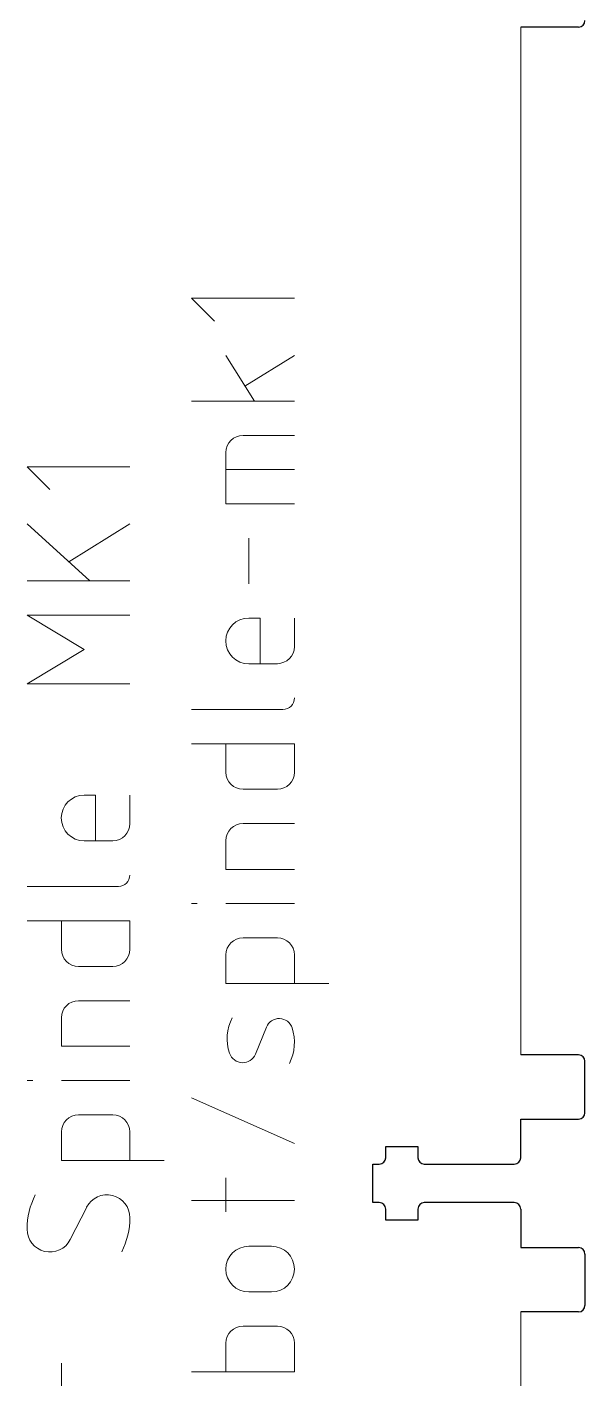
# Model space of a CAD drawing. Header units: millimetres. Extents: x 0 to 1730, y 0 to 300.
# Drawn here: x 697.1 to 740.5, y 134.8 to 240 of the extents above; entities that cross this region are included whole.
import ezdxf

# ---------------------------------------------------------------- set-up
doc = ezdxf.new("R2010")
doc.units = ezdxf.units.MM
doc.layers.get('0').update_dxf_attribs({"linetype": 'CONTINUOUS', "lineweight": 25, "true_color": 0x000000})
doc.layers.add('Etch', color=1, linetype='CONTINUOUS', lineweight=0, true_color=0xff0000)
doc.layers.add('Front', color=7, linetype='CONTINUOUS', lineweight=0, true_color=0x000000)

msp = doc.modelspace()

# ---------------------------------------------------------------- linework, layer by layer
for p, q in [((740, 240), (735.5, 240)), ((740, 160), (735.5, 160)), ((740.5, 155.5), (740.5, 159.5)), ((735.5, 152), (735.5, 155)), ((735.5, 155), (740, 155)), ((725, 152), (725, 152.86)), ((725, 152.86), (727.5, 152.86)), ((727.5, 152.86), (727.5, 152)), ((724, 148.5), (724, 151.5)), ((724, 151.5), (724.5, 151.5)), ((728, 151.5), (735, 151.5)), ((724.5, 148.5), (724, 148.5)), ((735, 148.5), (728, 148.5)), ((725, 147.14), (725, 148)), ((727.5, 148), (727.5, 147.14)), ((735.5, 148), (735.5, 145)), ((727.5, 147.14), (725, 147.14)), ((735.5, 145), (740, 145)), ((740.5, 144.5), (740.5, 140.5)), ((740, 140), (735.5, 140))]:
    msp.add_line(p, q)
for centre, start, end in [((740, 240.5), 270, 360), ((740, 159.5), 360, 90), ((740, 155.5), 270, 360), ((724.5, 152), 270, 360), ((728, 152), 180, 270), ((735, 152), 270, 360), ((724.5, 148), 360, 90), ((728, 148), 90, 180), ((735, 148), 0, 90), ((740, 144.5), 360, 90), ((740, 140.5), 270, 360)]:
    msp.add_arc(centre, 0.5, start, end)
at = {"layer": 'Etch'}
for p, q in [((711.68, 217.11), (709.9, 218.89)), ((709.9, 218.89), (717.9, 218.89)), ((714.79, 210.89), (712.57, 214.44)), ((714.05, 212.06), (717.9, 214.44)), ((709.9, 210.89), (717.9, 210.89)), ((713.9, 208.22), (717.9, 208.22)), ((712.57, 202.89), (712.57, 206.89)), ((698.88, 204), (697.1, 205.78)), ((697.1, 205.78), (705.1, 205.78)), ((712.57, 205.56), (717.9, 205.56)), ((717.9, 202.89), (712.57, 202.89)), ((701.99, 196.89), (697.1, 201.33)), ((700.36, 198.37), (705.1, 201.33)), ((714.34, 196.67), (714.34, 200.22)), ((697.1, 196.89), (705.1, 196.89)), ((701.54, 191.56), (697.1, 194.22)), ((697.1, 194.22), (705.1, 194.22)), ((715.23, 194), (714.34, 194)), ((715.23, 190.44), (715.23, 194)), ((717.9, 191.78), (717.9, 194)), ((697.1, 188.89), (701.54, 191.56)), ((714.34, 190.44), (716.57, 190.44)), ((705.1, 188.89), (697.1, 188.89)), ((709.9, 186.89), (717.01, 186.89)), ((709.9, 184.22), (717.9, 184.22)), ((712.57, 182), (712.57, 184.22)), ((717.9, 184.22), (717.9, 182)), ((702.43, 180.22), (701.54, 180.22)), ((702.43, 176.67), (702.43, 180.22)), ((705.1, 178), (705.1, 180.22)), ((716.57, 180.67), (713.9, 180.67)), ((713.9, 178), (717.9, 178)), ((701.54, 176.67), (703.77, 176.67)), ((712.57, 174.44), (712.57, 176.67)), ((717.9, 174.44), (712.57, 174.44)), ((697.1, 173.11), (704.21, 173.11)), ((710.34, 171.78), (709.9, 171.78)), ((717.9, 171.78), (712.57, 171.78)), ((697.1, 170.44), (705.1, 170.44)), ((699.77, 168.22), (699.77, 170.44)), ((705.1, 170.44), (705.1, 168.22)), ((716.57, 169.11), (713.9, 169.11)), ((712.57, 167.78), (712.57, 165.56)), ((717.9, 165.56), (717.9, 167.78)), ((703.77, 166.89), (701.1, 166.89)), ((712.57, 165.56), (720.57, 165.56)), ((701.1, 164.22), (705.1, 164.22)), ((699.77, 160.67), (699.77, 162.89)), ((714.86, 160.06), (715.72, 162.16)), ((705.1, 160.67), (699.77, 160.67)), ((697.54, 158), (697.1, 158)), ((705.1, 158), (699.77, 158)), ((709.9, 156.67), (717.9, 153.11)), ((703.77, 155.33), (701.1, 155.33)), ((699.77, 154), (699.77, 151.78)), ((705.1, 151.78), (705.1, 154)), ((699.77, 151.78), (707.77, 151.78)), ((712.57, 147.78), (712.57, 150.44)), ((709.9, 148.67), (717.9, 148.67)), ((700.46, 145.64), (701.74, 148.14)), ((716.12, 145.11), (714.34, 145.11)), ((714.34, 141.56), (716.12, 141.56)), ((716.57, 138.89), (713.9, 138.89)), ((712.57, 137.56), (712.57, 135.33)), ((717.9, 135.33), (717.9, 137.56)), ((699.77, 133.33), (699.77, 136)), ((709.9, 135.33), (717.9, 135.33))]:
    msp.add_line(p, q, dxfattribs=at)
for centre, radius, start, end in [((713.9, 206.89), 1.33, 90, 180), ((714.34, 192.22), 1.78, 90, 270), ((716.57, 191.78), 1.33, 270, 360), ((717.01, 187.78), 0.889, 270, 360), ((713.9, 182), 1.33, 180, 270), ((716.57, 182), 1.33, 270, 360), ((701.54, 178.44), 1.78, 90, 270), ((703.77, 178), 1.33, 270, 360), ((713.9, 176.67), 1.33, 90, 180), ((704.21, 174), 0.889, 270, 360), ((713.9, 167.78), 1.33, 90, 180), ((716.57, 167.78), 1.33, 360, 90), ((701.1, 168.22), 1.33, 180, 270), ((703.77, 168.22), 1.33, 270, 360), ((701.1, 162.89), 1.33, 90, 180), ((716.28, 161.26), 3.61, 153.1, 198.3), ((716.71, 161.76), 1.07, 18.3, 157.79), ((714.29, 160.97), 3.61, 333.1, 18.3), ((713.87, 160.46), 1.07, 198.3, 337.8), ((701.1, 154), 1.33, 90, 180), ((703.77, 154), 1.33, 360, 90), ((702.99, 146.44), 5.89, 153.07, 180), ((703.32, 147.33), 1.78, 360, 152.98), ((699.21, 147.33), 5.89, 333.1, 360), ((698.88, 146.44), 1.78, 180, 333), ((714.34, 143.33), 1.78, 90, 270), ((716.12, 143.33), 1.78, 270, 90), ((713.9, 137.56), 1.33, 90, 180), ((716.57, 137.56), 1.33, 360, 90)]:
    msp.add_arc(centre, radius, start, end, dxfattribs=at)
at = {"layer": 'Front'}
for p, q in [((735.5, 240), (735.5, 160)), ((735.5, 140), (735.5, 60))]:
    msp.add_line(p, q, dxfattribs=at)

doc.saveas('drawing.dxf')
